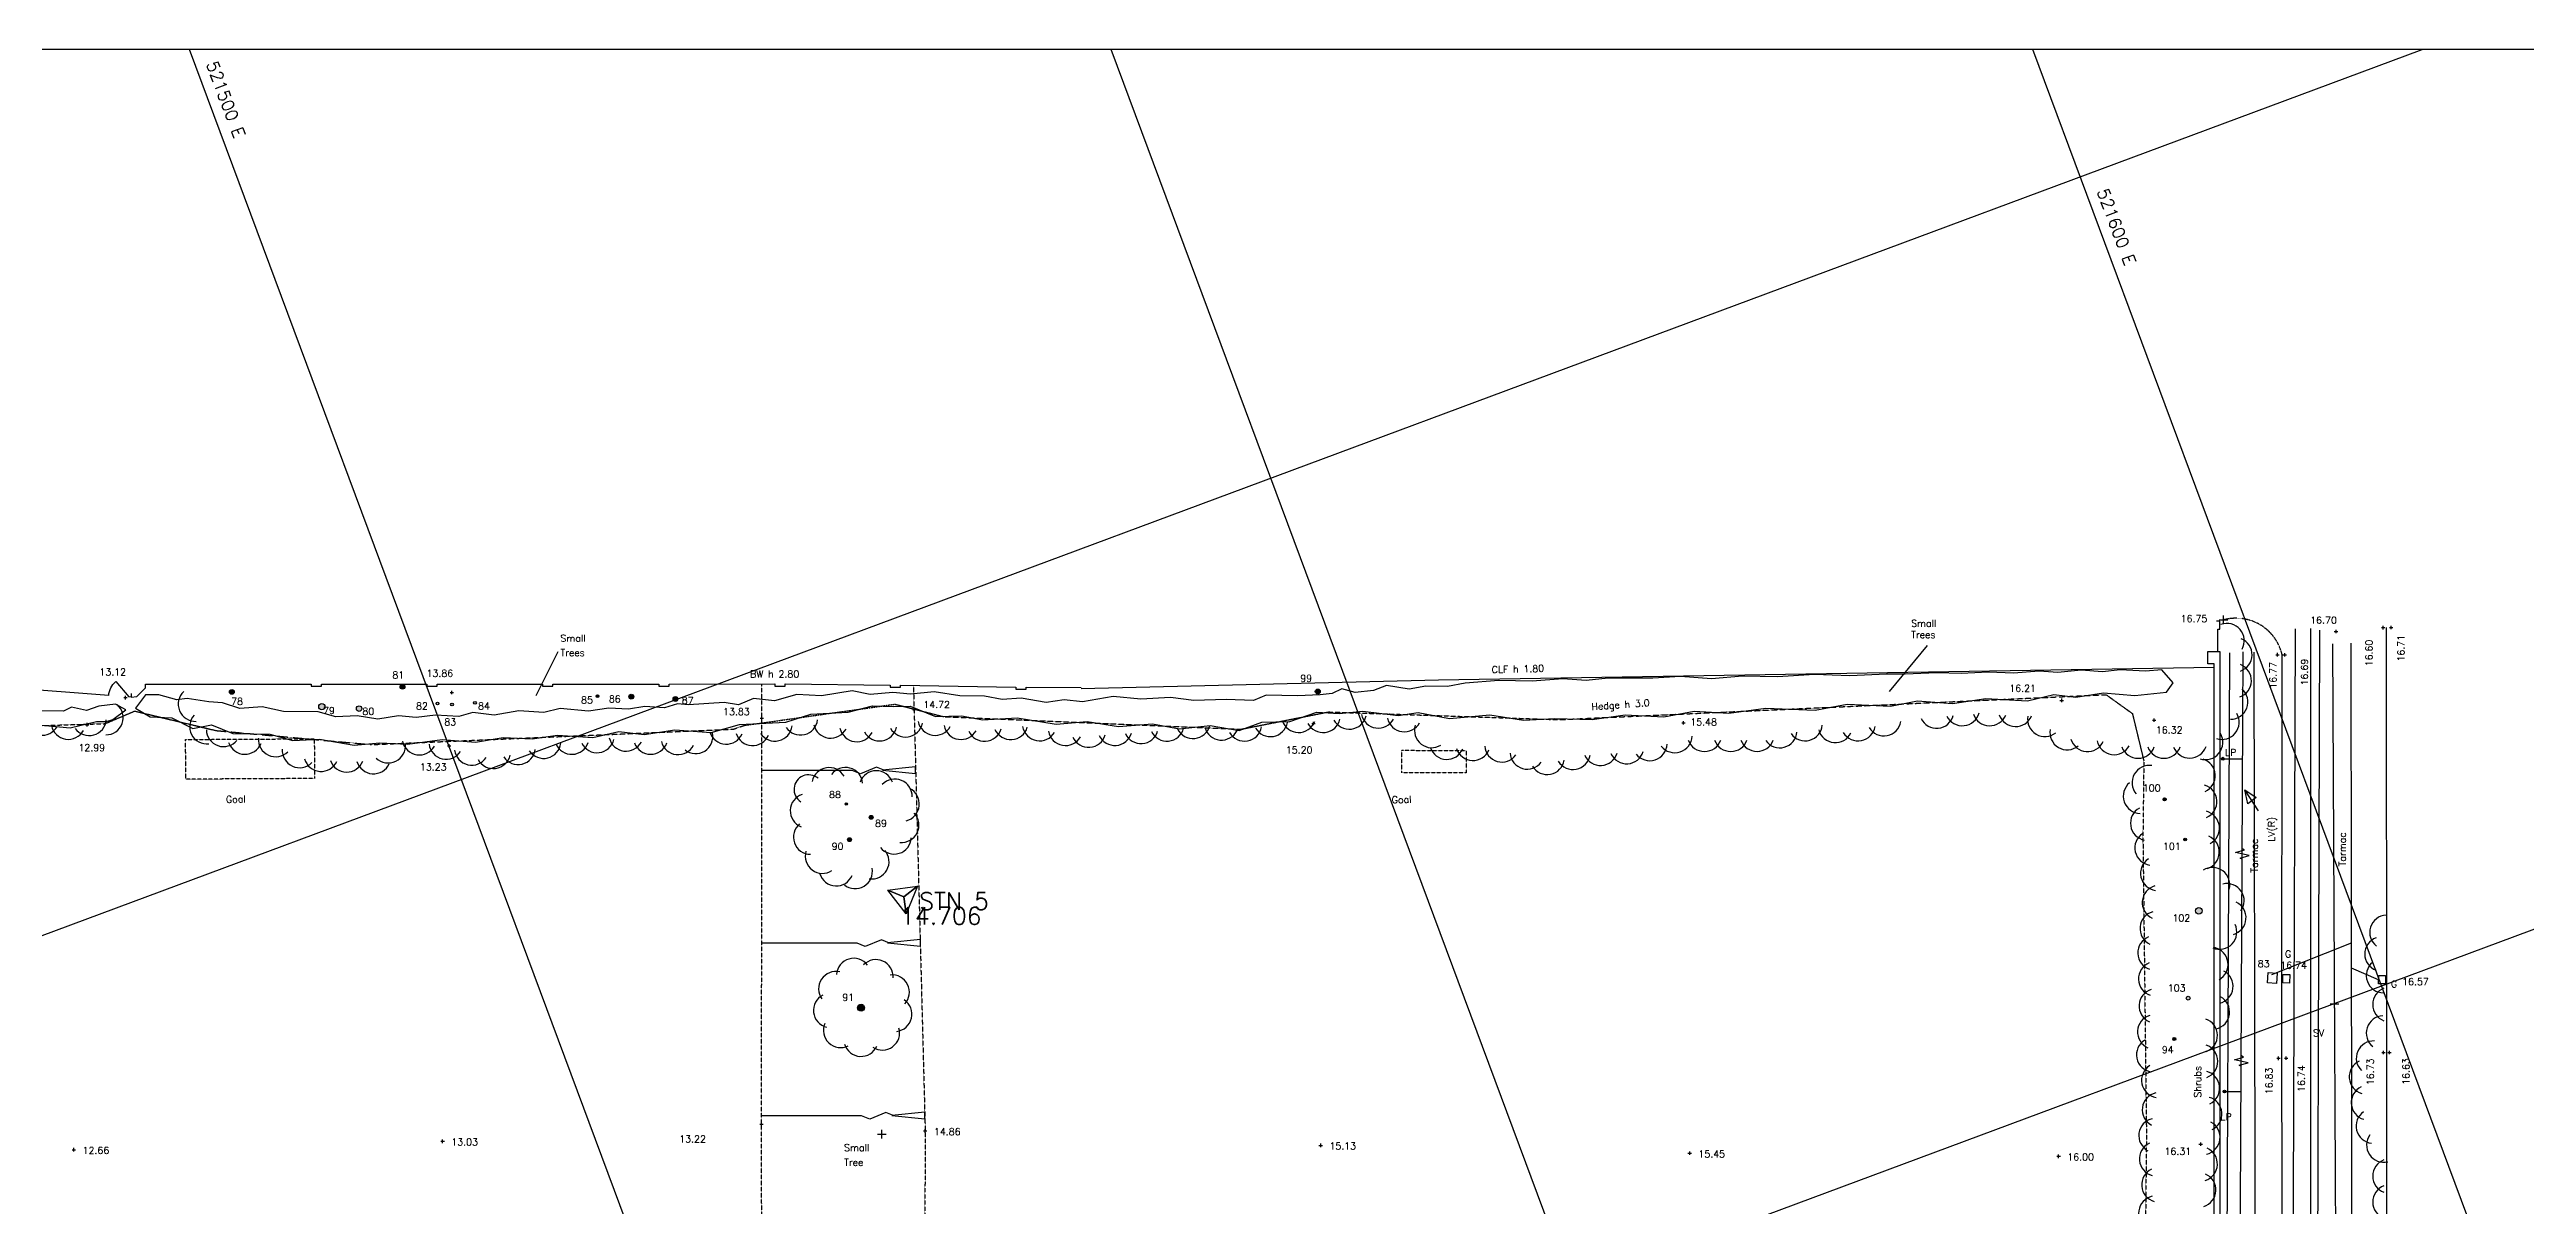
# Model space of a CAD drawing. Extents: x -4000 to 590500, y -6503 to 470250.
# Drawn here: x 340894 to 484283, y 398004 to 465000 of the extents above; entities that cross this region are included whole.
import ezdxf

# ---------------------------------------------------------------- set-up
doc = ezdxf.new("R2010")
doc.units = 0
doc.header["$LTSCALE"] = 0.0508
doc.linetypes.add('DASHED', pattern=[19.05, 12.7, -6.35])
for name, color, linetype in [('BORDER', 7, 'CONTINUOUS'), ('BOUNDARY', 30, 'CONTINUOUS'), ('BT', 34, 'CONTINUOUS'), ('CATV', 4, 'CONTINUOUS'), ('CONTROL', 1, 'CONTINUOUS'), ('DETAIL', 5, 'CONTINUOUS'), ('ELEC', 30, 'CONTINUOUS'), ('FOUL', 1, 'CONTINUOUS'), ('GAS', 3, 'CONTINUOUS'), ('GRID', 253, 'CONTINUOUS'), ('LEVEL', 1, 'CONTINUOUS'), ('MH_NUMBER', 7, 'CONTINUOUS'), ('ROAD', 4, 'CONTINUOUS'), ('SERVICE', 1, 'CONTINUOUS'), ('STORM', 5, 'CONTINUOUS'), ('TEXT', 7, 'CONTINUOUS'), ('TEXT_SERVICE', 1, 'CONTINUOUS'), ('TREE_NUMBER', 7, 'CONTINUOUS'), ('VEGETATION', 3, 'CONTINUOUS'), ('WATER', 6, 'CONTINUOUS')]:
    doc.layers.add(name, color=color, linetype=linetype)
doc.styles.add('ROMANS', font='Romans.shx')

msp = doc.modelspace()

# ---------------------------------------------------------------- hatches: boundary and pattern name
at = {"layer": 'SERVICE', "linetype": 'Continuous'}
h = msp.add_hatch(color=256, dxfattribs=at)
edge = h.paths.add_edge_path()
edge.add_arc((466710, 423934), 80, 0, 360)
h = msp.add_hatch(color=256, dxfattribs=at)
edge = h.paths.add_edge_path()
edge.add_arc((466798, 404658), 80, 0, 360)
at = {"layer": 'VEGETATION', "linetype": 'Continuous'}
h = msp.add_hatch(color=256, dxfattribs=at)
edge = h.paths.add_edge_path()
edge.add_arc((351450, 427801), 140, 0, 360)
h = msp.add_hatch(color=256, dxfattribs=at)
edge = h.paths.add_edge_path()
edge.add_arc((361330, 428102), 140, 0, 360)
h = msp.add_hatch(color=256, dxfattribs=at)
edge = h.paths.add_edge_path()
edge.add_arc((363350, 427127), 79.6, 0, 360)
edge = h.paths.add_edge_path(flags=16)
edge.add_arc((364194, 427075), 79.6, 0, 360)
edge = h.paths.add_edge_path(flags=16)
edge.add_arc((365522, 427165), 79.6, 0, 360)
h.paths.add_polyline_path([(363795, 426570), (365866, 426570), (365866, 428070), (363795, 428070)], flags=9)
h = msp.add_hatch(color=256, dxfattribs=at)
edge = h.paths.add_edge_path()
edge.add_arc((372619, 427558), 79.6, 0, 360)
h = msp.add_hatch(color=256, dxfattribs=at)
edge = h.paths.add_edge_path()
edge.add_arc((374573, 427525), 140, 0, 360)
h = msp.add_hatch(color=256, dxfattribs=at)
edge = h.paths.add_edge_path()
edge.add_arc((377125, 427391), 140, 0, 360)
h = msp.add_hatch(color=256, dxfattribs=at)
edge = h.paths.add_edge_path()
edge.add_arc((414311, 427823), 143, 0, 360)
h = msp.add_hatch(color=256, dxfattribs=at)
edge = h.paths.add_edge_path()
edge.add_arc((356658, 426951), 180, 0, 360)
edge = h.paths.add_edge_path()
edge.add_arc((358816, 426835), 160, 0, 360)
h = msp.add_hatch(color=256, dxfattribs=at)
edge = h.paths.add_edge_path()
edge.add_arc((463334, 421577), 90, 0, 360)
h = msp.add_hatch(color=256, dxfattribs=at)
edge = h.paths.add_edge_path()
edge.add_arc((387017, 421312), 70, 0, 360)
h = msp.add_hatch(color=256, dxfattribs=at)
edge = h.paths.add_edge_path()
edge.add_arc((387205, 419245), 111, 0, 360)
edge = h.paths.add_edge_path()
edge.add_arc((388460, 420537), 111, 0, 360)
h = msp.add_hatch(color=256, dxfattribs=at)
edge = h.paths.add_edge_path()
edge.add_arc((464523, 419257), 75, 0, 360)
h = msp.add_hatch(color=256, dxfattribs=at)
edge = h.paths.add_edge_path()
edge.add_arc((465319, 415118), 191, 0, 360)
edge = h.paths.add_edge_path()
edge.add_arc((464696, 410070), 111, 0, 360)
h = msp.add_hatch(color=256, dxfattribs=at)
edge = h.paths.add_edge_path()
edge.add_arc((387871, 409515), 200, 0, 360)
h = msp.add_hatch(color=256, dxfattribs=at)
edge = h.paths.add_edge_path()
edge.add_arc((463895, 407701), 90, 0, 360)

# ---------------------------------------------------------------- linework, layer by layer
at = {"layer": 'BORDER', "flags": 128}
msp.add_lwpolyline([(535000, 0), (535000, 465000), (0, 465000), (0, 0)], close=True, dxfattribs=at)
at = {"layer": 'BOUNDARY', "linetype": 'Continuous'}
for p, q in [((421299, 428500), (466211, 429229)), ((400610, 428008), (421299, 428500))]:
    msp.add_line(p, q, dxfattribs=at)
at = {"layer": 'BOUNDARY', "linetype": 'Continuous', "flags": 128}
for points in [[(344322, 427596), (338539, 428031), (333102, 428686), (297339, 433752), (267179, 438214), (237318, 442479), (204775, 447327), (157643, 453667)], [(345618, 427498), (345488, 427508)]]:
    msp.add_lwpolyline(points, dxfattribs=at)
msp.add_lwpolyline([(344322, 427596, -0.1989124), (344726, 428395), (345488, 427508)], format="xyb", dxfattribs=at)
at = {"layer": 'BT', "linetype": 'Continuous', "flags": 128}
msp.add_lwpolyline([(466903, 382614), (467111, 430061)], dxfattribs=at)
at = {"layer": 'CATV', "linetype": 'Continuous', "flags": 128}
msp.add_lwpolyline([(468559, 124264), (468918, 195627), (468719, 329460), (468521, 430102)], dxfattribs=at)
at = {"layer": 'CONTROL', "linetype": 'Continuous'}
for p, q in [((389419, 416324), (391136, 416553)), ((390343, 415943), (389419, 416324)), ((390475, 414951), (389419, 416324)), ((389419, 416324), (390343, 415943)), ((390343, 415943), (391136, 416553)), ((391136, 416553), (390343, 415943)), ((390475, 414951), (390343, 415943)), ((390343, 415943), (390475, 414951)), ((391136, 416553), (390475, 414951))]:
    msp.add_line(p, q, dxfattribs=at)
at = {"layer": 'DETAIL', "linetype": 'Continuous'}
for p, q in [((466532, 431903), (466332, 431903)), ((466532, 431443), (466532, 431903)), ((466412, 430143), (466412, 431443)), ((466412, 431443), (466532, 431443))]:
    msp.add_line(p, q, dxfattribs=at)
at = {"layer": 'DETAIL', "linetype": 'DASHED', "flags": 128}
for points in [[(65866, 460086), (68553, 459272), (83065, 457916), (95873, 456353), (123882, 454848), (155780, 452559), (169774, 450605), (191126, 446008), (217934, 441857), (225036, 441034), (248381, 437762), (279772, 432544), (316753, 425730), (327482, 425463), (344108, 425964), (345820, 426693), (350542, 425562), (359513, 424749), (380463, 425641), (381123, 425863), (389836, 427092), (392669, 426365), (409852, 425639), (414921, 426641), (428254, 426195), (459948, 427641), (461467, 426554), (462131, 423797), (462080, 419406), (462284, 402178), (462056, 379981), (462251, 376297), (463367, 373664), (466087, 372538)], [(390905, 428180), (391587, 402376), (391498, 380036), (391453, 357694), (391806, 336040), (388695, 326647), (373864, 319521), (379461, 309704)]]:
    msp.add_lwpolyline(points, dxfattribs=at)
at = {"layer": 'DETAIL', "linetype": 'Continuous', "flags": 128}
msp.add_lwpolyline([(466647, 372940), (466646, 372417), (466327, 372418), (466327, 372538), (466087, 372538), (466087, 373008), (466207, 373008), (466197, 391186), (466211, 429433), (465841, 429433), (465841, 430143), (466532, 430143), (466532, 372940)], close=True, dxfattribs=at)
msp.add_lwpolyline([(345611, 427718), (345618, 427498), (345943, 427536), (346440, 428034), (346440, 428252), (356039, 428252), (356039, 428132), (356639, 428132), (356639, 428252), (362737, 428252), (362737, 428132), (363337, 428132), (363337, 428252), (369436, 428253), (369436, 428133), (370036, 428133), (370036, 428253), (376159, 428257), (376159, 428137), (376759, 428137), (376759, 428257), (382881, 428261), (382881, 428141), (383481, 428141), (383481, 428261), (389555, 428193), (389555, 428073), (390155, 428073), (390155, 428193), (396839, 428081), (396839, 427961), (397439, 427961), (397439, 428081), (400612, 428064)], dxfattribs=at)
at = {"layer": 'DETAIL', "linetype": 'DASHED', "flags": 128}
msp.add_lwpolyline([(361461, 323626, -0.7178579), (360935, 332028), (380547, 334418), (381267, 338600), (381797, 357863), (382141, 379754), (382114, 402775), (382131, 428260)], format="xyb", dxfattribs=at)
for points in [[(356233, 422786), (348783, 422747), (348771, 425047), (356221, 425086)], [(422902, 423111), (419172, 423120), (419175, 424420), (422905, 424411)]]:
    msp.add_lwpolyline(points, close=True, dxfattribs=at)
at = {"layer": 'DETAIL', "flags": 128}
for points in [[(389273, 423249), (389242, 423249), (388773, 423440), (387833, 423057), (387364, 423248), (382128, 423248)], [(389550, 413252), (389519, 413252), (389050, 413443), (388110, 413061), (387641, 413252), (382121, 413252)], [(389814, 403256), (389783, 403256), (389314, 403447), (388374, 403065), (387905, 403256), (382114, 403255)]]:
    msp.add_lwpolyline(points, dxfattribs=at)
for points in [[(389120, 423264), (391030, 423073), (391030, 423455)], [(389397, 413268), (391307, 413077), (391307, 413459)], [(389661, 403271), (391571, 403081), (391571, 403462)]]:
    msp.add_lwpolyline(points, close=True, dxfattribs=at)
at = {"layer": 'ELEC'}
for p, q in [((467955, 418656), (467836, 418718)), ((467432, 418505), (467955, 418656)), ((468229, 418331), (467432, 418505)), ((467706, 418180), (468229, 418331)), ((467825, 418118), (467706, 418180)), ((467377, 406505), (467900, 406656)), ((468174, 406331), (467377, 406505)), ((467652, 406180), (468174, 406331)), ((467771, 406118), (467652, 406180)), ((467900, 406656), (467781, 406718))]:
    msp.add_line(p, q, dxfattribs=at)
at = {"layer": 'ELEC', "linetype": 'Continuous', "flags": 128}
msp.add_lwpolyline([(466856, 340967), (467411, 341136, 0.2748146), (468080, 341872), (468013, 348027), (467679, 385979), (467880, 430118)], format="xyb", dxfattribs=at)
for points in [[(466710, 423934), (467852, 423929)], [(468765, 420919), (467970, 422140), (468643, 421682), (468154, 421316), (467970, 422140)], [(466798, 404658), (467764, 404653)]]:
    msp.add_lwpolyline(points, dxfattribs=at)
at = {"layer": 'FOUL', "linetype": 'Continuous', "flags": 128}
msp.add_lwpolyline([(473899, 265867), (473081, 430593)], dxfattribs=at)
at = {"layer": 'GAS', "linetype": 'Continuous', "flags": 128}
for points in [[(470374, 3698), (470423, 41248), (470869, 102867), (470862, 181192), (470793, 252307), (470713, 376409), (470903, 431458)], [(471799, 3621), (471848, 41171), (472294, 102790), (472287, 181115), (472218, 252230), (472138, 376332), (472328, 431381)]]:
    msp.add_lwpolyline(points, dxfattribs=at)
at = {"layer": 'GRID', "linetype": 'Continuous', "flags": 128}
for points in [[(0, 286921), (478251, 465000)], [(522142, 0), (348997, 465000)], [(535000, 108756), (402351, 465000)], [(535000, 252043), (455705, 465000)], [(0, 233568), (535000, 432777)]]:
    msp.add_lwpolyline(points, dxfattribs=at)
at = {"layer": 'LEVEL', "flags": 128}
for points in [[(466498, 431968), (466998, 431968)], [(466648, 431968), (466848, 431968)], [(466748, 431718), (466748, 432218)], [(466748, 431868), (466748, 432068)], [(475990, 431424), (475990, 431624)], [(476452, 431428), (476452, 431628)], [(473159, 431304), (473359, 431304)], [(473259, 431204), (473259, 431404)], [(475890, 431524), (476090, 431524)], [(476352, 431528), (476552, 431528)], [(469766, 429956), (469966, 429956)], [(469866, 429856), (469866, 430056)], [(470189, 429953), (470389, 429953)], [(470289, 429853), (470289, 430053)], [(345189, 427471), (345389, 427471)], [(345289, 427371), (345289, 427571)], [(364080, 427766), (364280, 427766)], [(364180, 427666), (364180, 427866)], [(457278, 427311), (457478, 427311)], [(457378, 427211), (457378, 427411)], [(342974, 425903), (343174, 425903)], [(343074, 425803), (343074, 426003)], [(382030, 426287), (382230, 426287)], [(382130, 426187), (382130, 426387)], [(390842, 426785), (391042, 426785)], [(390942, 426685), (390942, 426885)], [(413970, 425973), (414170, 425973)], [(414070, 425873), (414070, 426073)], [(435384, 426011), (435584, 426011)], [(435484, 425911), (435484, 426111)], [(462626, 426168), (462826, 426168)], [(462726, 426068), (462726, 426268)], [(363925, 424677), (364125, 424677)], [(364025, 424577), (364025, 424777)], [(469828, 406586), (470028, 406586)], [(469928, 406486), (469928, 406686)], [(469928, 406546), (469928, 406626)], [(470267, 406588), (470467, 406588)], [(470367, 406488), (470367, 406688)], [(470367, 406488), (470367, 406688)], [(475912, 406920), (476112, 406920)], [(476012, 406820), (476012, 407020)], [(476257, 406919), (476457, 406919)], [(476357, 406819), (476357, 407019)], [(363551, 401778), (363751, 401778)], [(363651, 401678), (363651, 401878)], [(382014, 402775), (382214, 402775)], [(382114, 402675), (382114, 402875)], [(391487, 402376), (391687, 402376)], [(391587, 402276), (391587, 402476)], [(414383, 401544), (414583, 401544)], [(414483, 401444), (414483, 401644)], [(465324, 401614), (465524, 401614)], [(465424, 401514), (465424, 401714)], [(342206, 401292), (342406, 401292)], [(342306, 401192), (342306, 401392)], [(435744, 401088), (435944, 401088)], [(435844, 400988), (435844, 401188)], [(457100, 400911), (457300, 400911)], [(457200, 400811), (457200, 401011)]]:
    msp.add_lwpolyline(points, dxfattribs=at)
at = {"layer": 'ROAD', "linetype": 'DASHED', "flags": 128}
msp.add_lwpolyline([(470132, 429985, 0.4223086), (466748, 431968)], format="xyb", dxfattribs=at)
at = {"layer": 'ROAD', "linetype": 'Continuous', "flags": 128}
for points in [[(476184, 5924), (476224, 21126), (476286, 41604), (476307, 63218), (476364, 86648), (476412, 107490), (476431, 128015), (476420, 149314), (476461, 175827), (476417, 198479), (476389, 221766), (476369, 245909), (476342, 268658), (476309, 288464), (476304, 313391), (476248, 359548), (476207, 406934), (476184, 431532)], [(470151, 372834), (470174, 383731), (470125, 406709), (470132, 429985)]]:
    msp.add_lwpolyline(points, dxfattribs=at)
at = {"layer": 'SERVICE'}
for p, q in [((472917, 409731), (473417, 409731)), ((473167, 409481), (473167, 409981))]:
    msp.add_line(p, q, dxfattribs=at)
at = {"layer": 'SERVICE', "linetype": 'Continuous', "flags": 128}
for points in [[(469330, 411544), (469849, 411512), (469811, 410923), (469293, 410956)], [(470570, 410944), (470170, 410951), (470179, 411441), (470579, 411434)], [(476121, 410890), (475721, 410897), (475730, 411387), (476130, 411380)]]:
    msp.add_lwpolyline(points, close=True, dxfattribs=at)
at = {"layer": 'SERVICE', "linetype": 'Continuous'}
for centre in [(466710, 423934), (466798, 404658)]:
    msp.add_circle(centre, 80, dxfattribs=at)
at = {"layer": 'STORM', "linetype": 'Continuous', "flags": 128}
for points in [[(474123, 430619), (474239, 341893)], [(469552, 411433), (474146, 413270)], [(475725, 411120), (474148, 411811)]]:
    msp.add_lwpolyline(points, dxfattribs=at)
at = {"layer": 'TEXT', "linetype": 'Continuous'}
for p, q in [((449585, 430492), (447385, 427831)), ((369074, 427599), (370348, 430145))]:
    msp.add_line(p, q, dxfattribs=at)
at = {"layer": 'VEGETATION'}
for p, q in [((388819, 402194), (389319, 402194)), ((389069, 401944), (389069, 402444))]:
    msp.add_line(p, q, dxfattribs=at)
at = {"layer": 'VEGETATION', "linetype": 'Continuous', "flags": 128}
for points in [[(436106, 426677), (438118, 426569), (440244, 426851), (443105, 426743), (444960, 427101), (447476, 426982), (449025, 427285), (451053, 427122), (452984, 427415), (455392, 427285), (456932, 427643), (458188, 427502), (459804, 427741), (461604, 427589), (463448, 427795), (463839, 428326), (463177, 429085), (462223, 429009), (460769, 429074), (459739, 428966), (458513, 429053), (457157, 428933), (456073, 428998), (454589, 428891), (453146, 428945), (451552, 428859), (450142, 428913), (448320, 428826), (447235, 428837), (445110, 428730), (443071, 428817), (440934, 428676), (438895, 428708), (437096, 428557), (435317, 428687), (433712, 428600), (431131, 428590), (429851, 428459), (428497, 428568), (426729, 428416), (424787, 428460), (422846, 428308)], [(422846, 428308), (421829, 428111), (420560, 428133), (419605, 427960), (418293, 428176), (417545, 427884), (416471, 427764), (415701, 427981), (415137, 427710), (414443, 427634), (413144, 427569), (411322, 427612), (410595, 427298), (409001, 427363), (407138, 427298), (405794, 427471), (404069, 427374), (402475, 427526), (400696, 427233), (399637, 427342), (398585, 427179), (397142, 427439), (396036, 427353), (395016, 427548), (393599, 427570), (392102, 427808), (390736, 427678), (389716, 427765), (388393, 427656), (387362, 427873), (385586, 427570), (384154, 427656), (382853, 427288), (381649, 427429), (380770, 427049), (379957, 427179), (377889, 427049), (377249, 427103), (376489, 426875), (375361, 426962), (374418, 426810), (373279, 426864), (372087, 426690), (370450, 426842), (369506, 426614), (368053, 426701), (366643, 426463), (365395, 426604), (364595, 426375), (363228, 426451), (362111, 426321), (361092, 426408), (359898, 426224), (358695, 426419), (357469, 426354), (356452, 426647), (354445, 426669), (353209, 426929), (351918, 426842), (350909, 427168), (350122, 427223), (348853, 427428), (348257, 427342), (347226, 427634), (346446, 427624), (345867, 426858)], [(339827, 425924), (342084, 425727), (343621, 426079), (344199, 426079), (344551, 426206), (345313, 426756), (344721, 427094), (343748, 426981), (343043, 426727), (342168, 426925), (341703, 426685), (340194, 426699)], [(345867, 426858), (346718, 426360), (347979, 426301), (349181, 425686), (350266, 425891), (351504, 425398), (353641, 425355), (354986, 424997), (356526, 425073), (358520, 424724), (360006, 424854), (361612, 424768), (363629, 425039), (365549, 424887), (367154, 425169), (368835, 425082), (370299, 425288), (372338, 425158), (373857, 425516), (375318, 425343), (377097, 425614), (379201, 425452), (380828, 425907), (383514, 426049), (384956, 426515), (387136, 426624), (388532, 427002), (389768, 426948), (390712, 426981), (392187, 426384), (393716, 426417), (394897, 426177), (396903, 426297), (399159, 425939), (400971, 426091), (402782, 425798), (404744, 425950), (406306, 425657), (408085, 425852), (409755, 425559), (411078, 426047), (412693, 426092), (414255, 426634), (415556, 426547), (416923, 426677), (418973, 426439), (420132, 426601), (421943, 426254), (424275, 426482), (426227, 426167), (428039, 426265), (430195, 426211), (432115, 426471), (434349, 426363), (436106, 426677)]]:
    msp.add_lwpolyline(points, dxfattribs=at)
at = {"layer": 'VEGETATION', "linetype": 'Continuous'}
for centre, radius in [((351450, 427801), 140), ((361330, 428102), 140), ((372619, 427558), 79.6), ((374573, 427525), 140), ((377125, 427391), 140), ((414311, 427823), 143), ((356658, 426951), 180), ((358816, 426835), 160), ((363350, 427127), 79.6), ((364194, 427075), 79.6), ((365522, 427165), 79.6), ((463334, 421577), 90), ((387017, 421312), 70), ((388460, 420537), 111), ((387205, 419245), 111), ((464523, 419257), 75), ((465319, 415118), 191), ((464696, 410070), 111), ((387871, 409515), 200), ((463895, 407701), 90)]:
    msp.add_circle(centre, radius, dxfattribs=at)
for centre, radius, start, end in [((466947, 430765), 1000, 331.16584, 110.43757), ((467396, 429955), 1000, 288.93122, 68.20295), ((467358, 428455), 1000, 288.93122, 68.20295), ((349344, 427096), 1000, 132.81913, 272.09086), ((467158, 427220), 1000, 269.39762, 48.66935), ((340467, 426292), 1000, 191.45454, 330.72627), ((343184, 426273), 1000, 215.73151, 355.00324), ((344157, 426314), 1000, 270.28987, 49.5616), ((350007, 425787), 1000, 137.42883, 276.70056), ((384366, 426304), 1000, 213.74881, 353.02054), ((386119, 426119), 1000, 192.74055, 332.01228), ((390450, 426188), 1000, 208.86364, 348.13537), ((392160, 426283), 1000, 191.33005, 330.60178), ((411571, 426212), 1000, 210.19943, 349.47116), ((413203, 426450), 1000, 199.09185, 338.36358), ((414622, 426445), 1000, 207.64873, 346.92046), ((416131, 426638), 1000, 207.64873, 346.92046), ((417821, 426706), 1000, 192.2389, 331.51063), ((419327, 426491), 1000, 192.2389, 331.51063), ((420910, 425571), 1000, 162.52495, 301.79668), ((442524, 425968), 1000, 215.67681, 354.94854), ((447086, 426255), 1000, 211.20782, 350.47955), ((450135, 426696), 1000, 205.94918, 345.22091), ((451628, 426842), 1000, 205.94918, 345.22091), ((453212, 426839), 1000, 198.66381, 337.93554), ((454712, 426795), 1000, 198.66381, 337.93554), ((456407, 426214), 1000, 169.66048, 308.93221), ((466650, 426047), 1000, 251.35746, 30.62919), ((341980, 426055), 1000, 191.45454, 330.72627), ((350973, 425633), 1000, 181.19588, 320.46761), ((352208, 425190), 1000, 199.09185, 338.36358), ((353983, 425046), 1000, 175.78717, 315.0589), ((355367, 424413), 1000, 175.78717, 315.0589), ((360498, 424687), 1000, 226.257, 5.52873), ((362304, 425148), 1000, 191.54901, 330.82074), ((363856, 424901), 1000, 187.32612, 326.59785), ((368017, 424593), 1000, 213.97115, 353.24288), ((369496, 424951), 1000, 213.97115, 353.24288), ((371127, 425186), 1000, 202.56541, 341.83714), ((372594, 425281), 1000, 206.81908, 346.09081), ((374270, 425368), 1000, 192.84479, 332.11652), ((375691, 425191), 1000, 200.36413, 339.63587), ((377286, 425170), 1000, 194.02777, 333.2995), ((378295, 425228), 1000, 232.21456, 11.48629), ((380072, 425773), 1000, 197.24384, 336.51557), ((381591, 425690), 1000, 197.24384, 336.51557), ((382886, 425952), 1000, 213.74881, 353.02054), ((387628, 425917), 1000, 192.74055, 332.01228), ((388945, 425963), 1000, 208.86364, 348.13537), ((393662, 426044), 1000, 191.33005, 330.60178), ((395020, 425941), 1000, 204.17591, 343.44764), ((396539, 426042), 1000, 204.17591, 343.44764), ((398211, 425966), 1000, 190.22459, 329.49632), ((399709, 425698), 1000, 190.22459, 329.49632), ((401047, 425590), 1000, 204.51292, 343.78465), ((402565, 425700), 1000, 204.51292, 343.78465), ((404083, 425810), 1000, 204.51292, 343.78465), ((405579, 425949), 1000, 206.08344, 345.35517), ((407093, 426101), 1000, 206.08344, 345.35517), ((408738, 426009), 1000, 195.03517, 334.3069), ((410072, 425952), 1000, 210.19943, 349.47116), ((421778, 424893), 1000, 198.02825, 337.29998), ((423299, 424831), 1000, 198.02825, 337.29998), ((424974, 424741), 1000, 184.60601, 323.87774), ((433532, 424818), 1000, 217.96673, 357.23846), ((434982, 425278), 1000, 217.96673, 357.23846), ((436701, 425353), 1000, 200.3742, 339.64593), ((438222, 425353), 1000, 200.3742, 339.64593), ((439744, 425354), 1000, 200.3742, 339.64593), ((441056, 425566), 1000, 215.67681, 354.94854), ((444278, 425861), 1000, 195.01153, 334.28326), ((445591, 425968), 1000, 211.20782, 350.47955), ((457697, 425448), 1000, 169.66048, 308.93221), ((458877, 425342), 1000, 195.82908, 335.10082), ((460413, 425166), 1000, 191.88026, 331.15199), ((461798, 424962), 1000, 200.36413, 339.63587), ((463298, 424962), 1000, 200.36413, 339.63587), ((464790, 424968), 1000, 201.08261, 340.35434), ((465706, 424881), 1000, 251.35746, 30.62919), ((356618, 424196), 1000, 195.73147, 335.0032), ((358098, 424159), 1000, 199.19568, 338.46741), ((359650, 424059), 1000, 196.28099, 335.55272), ((365338, 424557), 1000, 187.32612, 326.59785), ((366586, 424361), 1000, 207.95424, 347.22597), ((384839, 422151), 848, 50.02983, 237.28343), ((386024, 422422), 1000, 29.63119, 168.90292), ((386968, 422429), 1000, 5.11468, 144.38641), ((388753, 422234), 1000, 20.36413, 159.63587), ((426439, 424328), 1000, 184.60601, 323.87774), ((427595, 424015), 1000, 211.39855, 350.67028), ((429088, 424307), 1000, 211.39855, 350.67028), ((430677, 424542), 1000, 203.97583, 343.24756), ((432196, 424638), 1000, 203.97583, 343.24756), ((462448, 422544), 1000, 80.99155, 220.26328), ((465272, 422951), 1000, 293.85349, 73.12522), ((384776, 420920), 1000, 108.57324, 247.84497), ((389831, 421755), 1000, 357.75651, 137.02824), ((390247, 421310), 1000, 284.19025, 63.46198), ((461941, 421767), 1000, 129.46835, 268.74008), ((465363, 421449), 1000, 293.85349, 73.12522), ((384957, 419396), 1000, 129.86123, 269.13296), ((390224, 420085), 1000, 264.37597, 43.6477), ((462361, 420201), 1000, 119.11551, 258.38724), ((465513, 419916), 1000, 296.85112, 76.12285), ((389785, 419409), 1000, 217.55282, 356.82455), ((462612, 418765), 1000, 123.09596, 262.36769), ((465503, 418522), 1000, 287.71998, 66.99171), ((385640, 418293), 1000, 163.51089, 302.78262), ((386439, 417567), 1000, 197.24385, 336.51558), ((387532, 417408), 1000, 231.31261, 10.58435), ((388492, 417971), 1000, 261.49372, 40.76545), ((462944, 417297), 1000, 123.09596, 262.36769), ((466110, 416637), 1000, 343.85191, 123.12364), ((463041, 415604), 1000, 105.33702, 244.60875), ((466942, 415702), 1000, 324.07018, 103.34191), ((462909, 414105), 1000, 105.33702, 244.60875), ((467051, 414726), 1000, 285.28151, 64.55325), ((476209, 413877), 1000, 93.25162, 232.52335), ((462781, 412684), 1000, 112.04985, 251.32158), ((466514, 413893), 1000, 246.98337, 26.2551), ((466010, 412016), 1000, 298.49901, 77.77074), ((475921, 412622), 1000, 110.36413, 249.63587), ((386415, 410610), 1000, 76.90146, 216.17319), ((387450, 411376), 1000, 36.90146, 176.17319), ((388734, 411299), 1000, 356.90146, 136.17319), ((462825, 411180), 1000, 112.04985, 251.32158), ((466301, 410754), 1000, 282.55926, 61.83099), ((476012, 411376), 1000, 130.51167, 269.7834), ((386116, 409358), 1000, 116.90146, 256.17319), ((389669, 410413), 1000, 316.90146, 96.17319), ((462853, 409617), 1000, 107.08047, 246.3522), ((466096, 409262), 1000, 282.55926, 61.83099), ((476380, 409701), 1000, 110.36413, 249.63587), ((389815, 409134), 1000, 276.90146, 56.17319), ((462766, 408114), 1000, 107.08047, 246.3522), ((465391, 407911), 1000, 291.31956, 70.59129), ((476009, 408045), 1000, 92.38482, 231.65655), ((386691, 408206), 1000, 156.90146, 296.17319), ((387872, 407694), 1000, 196.90146, 336.17319), ((389106, 408060), 1000, 236.90146, 16.17319), ((462710, 406783), 1000, 121.52538, 260.79711), ((465416, 406406), 1000, 291.31956, 70.59129), ((475432, 406589), 1000, 86.72201, 225.99374), ((463001, 405306), 1000, 121.52538, 260.79711), ((465522, 404856), 1000, 295.44682, 74.71855), ((475025, 405511), 1000, 114.68275, 253.95448), ((463039, 403602), 1000, 102.71917, 241.9909), ((475138, 404014), 1000, 114.68275, 253.95448), ((462839, 402110), 1000, 102.71917, 241.9909), ((465655, 403357), 1000, 295.44682, 74.71855), ((475420, 402665), 1000, 124.79328, 264.06501), ((462878, 400758), 1000, 115.18779, 254.45952), ((465546, 402010), 1000, 282.88807, 62.1598), ((476031, 401564), 1000, 144.07023, 283.34196), ((463005, 399258), 1000, 115.18779, 254.45952), ((465391, 400463), 1000, 287.18237, 66.4541), ((476381, 399761), 1000, 110.38944, 249.66117), ((465307, 398960), 1000, 287.18237, 66.4541), ((476381, 398260), 1000, 110.38944, 249.66117), ((462831, 397619), 1000, 102.63771, 241.90944)]:
    msp.add_arc(centre, radius, start, end, dxfattribs=at)
at = {"layer": 'WATER', "linetype": 'Continuous', "flags": 128}
msp.add_lwpolyline([(471779, 431464), (471723, 14766), (474687, 14765)], dxfattribs=at)

# ---------------------------------------------------------------- texts
at = {"layer": 'CONTROL', "style": 'ROMANS'}
for s, p in [('STN 5', (391243, 415184)), ('14.706', (390134, 414330))]:
    msp.add_text(s, height=1000, dxfattribs=at).set_placement(p)
at = {"layer": 'ELEC', "linetype": 'Continuous', "style": 'ROMANS'}
msp.add_text('LV(R)', height=400, rotation=90, dxfattribs=at).set_placement((469723, 419124))
at = {"layer": 'GRID', "linetype": 'Continuous', "style": 'ROMANS'}
for s, p in [('521500 E', (349955, 464165)), ('521600 E', (459407, 456792))]:
    msp.add_text(s, height=700, rotation=290.42304, dxfattribs=at).set_placement(p)
at = {"layer": 'LEVEL', "style": 'ROMANS'}
for s, p in [('16.75', (464265, 431844)), ('16.70', (471765, 431755)), ('13.12', (343781, 428750)), ('13.86', (362717, 428683)), ('16.21', (454346, 427813)), ('13.83', (379885, 426459)), ('14.72', (391480, 426871)), ('15.48', (435878, 425856)), ('12.99', (342567, 424372)), ('15.20', (412465, 424238)), ('16.32', (462831, 425391)), ('13.23', (362338, 423250)), ('16.74', (470033, 411767)), ('16.57', (477085, 410828)), ('13.03', (364154, 401534)), ('13.22', (377348, 401713)), ('14.86', (392090, 402132)), ('15.13', (414986, 401300)), ('12.66', (342809, 401048)), ('15.45', (436347, 400844)), ('16.00', (457703, 400668)), ('16.31', (463332, 401003))]:
    msp.add_text(s, height=400, dxfattribs=at).set_placement(p)
for s, p in [('16.60', (475362, 429284)), ('16.71', (477220, 429559)), ('16.77', (469816, 427988)), ('16.69', (471633, 428175)), ('16.83', (469576, 404502)), ('16.74', (471454, 404637)), ('16.73', (475443, 405030)), ('16.63', (477505, 405047))]:
    msp.add_text(s, height=400, rotation=90, dxfattribs=at).set_placement(p)
at = {"layer": 'MH_NUMBER', "linetype": 'Continuous', "style": 'ROMANS'}
msp.add_text('83', height=400, dxfattribs=at).set_placement((468725, 411857))
at = {"layer": 'TEXT', "linetype": 'Continuous', "style": 'ROMANS'}
for s, p in [('Small', (448665, 431575)), ('Trees', (370470, 429872)), ('Small', (370470, 430711)), ('Trees', (448665, 430914)), ('BW h 2.80', (381448, 428640)), ('Small', (386891, 401214)), ('Tree', (386891, 400362))]:
    msp.add_text(s, height=400, dxfattribs=at).set_placement(p)
at = {"layer": 'TEXT', "style": 'ROMANS'}
for s, rotation, p in [('CLF h 1.80', 1.36243, (424386, 428893)), ('Goal', 1.38957, (351110, 421372)), ('Goal', 1.38957, (418597, 421352))]:
    msp.add_text(s, height=400, rotation=rotation, dxfattribs=at).set_placement(p)
at = {"layer": 'TEXT', "linetype": 'Continuous', "style": 'ROMANS'}
for s, rotation, p in [('Hedge h 3.0', 4.13217, (430168, 426739)), ('Tarmac', 90, (468723, 417335)), ('Tarmac', 90, (473828, 417699)), ('Shrubs', 90, (465453, 404309))]:
    msp.add_text(s, height=400, rotation=rotation, dxfattribs=at).set_placement(p)
at = {"layer": 'TEXT_SERVICE', "linetype": 'Continuous', "style": 'ROMANS'}
for s, p in [('LP', (466839, 424094)), ('G', (470303, 412422)), ('G', (476437, 410679)), ('SV', (471925, 407844)), ('LP', (466569, 402997))]:
    msp.add_text(s, height=400, dxfattribs=at).set_placement(p)
at = {"layer": 'TREE_NUMBER', "style": 'ROMANS'}
for s, p in [('81', (360737, 428578)), ('99', (413297, 428390)), ('78', (351409, 427060)), ('85', (371666, 427127)), ('86', (373275, 427187)), ('87', (377496, 427105)), ('79', (356725, 426524)), ('80', (359003, 426480)), ('82', (362107, 426784)), ('83', (363745, 425854)), ('84', (365703, 426792)), ('88', (386022, 421660)), ('100', (462073, 422036)), ('89', (388685, 419997)), ('90', (386168, 418666)), ('101', (463240, 418657)), ('102', (463787, 414503)), ('91', (386783, 409919)), ('103', (463519, 410461)), ('94', (463174, 406888))]:
    msp.add_text(s, height=400, dxfattribs=at).set_placement(p)

doc.saveas('drawing.dxf')
